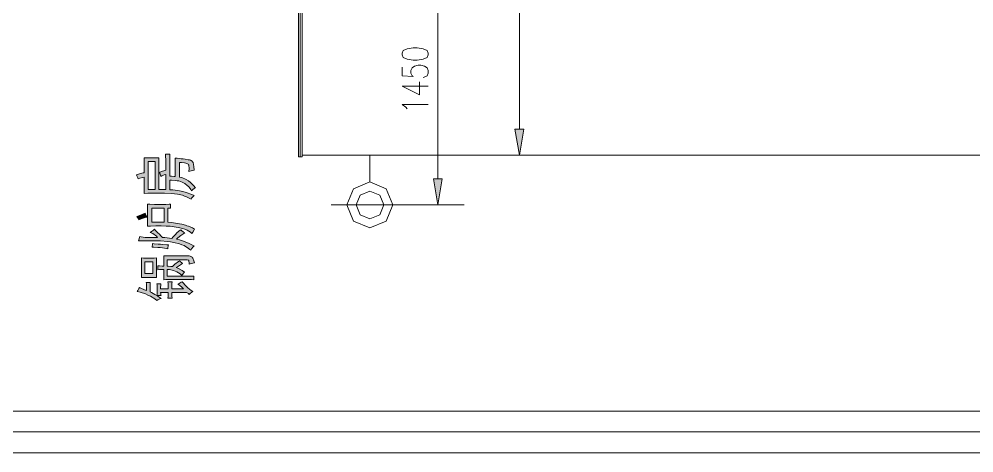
# Model space of a CAD drawing. Header units: millimetres. Extents: x 388 to 64525, y 87 to 607.
# Drawn here: x 64188.4 to 64243, y 437 to 461.8 of the extents above; entities that cross this region are included whole.
import ezdxf

# ---------------------------------------------------------------- set-up
doc = ezdxf.new("R2010")
doc.units = ezdxf.units.MM

msp = doc.modelspace()

# ---------------------------------------------------------------- hatches: boundary and pattern name
h = msp.add_hatch(color=0)
h.dxf.hatch_style = 2
h.paths.add_polyline_path([(64216.761, 455.553), (64217.011, 454.052), (64217.262, 455.553)])
h = msp.add_hatch(color=0)
h.paths.add_polyline_path([(64196.503, 452.83), (64196.488, 452.906), (64196.438, 453.024), (64196.402, 453.067), (64196.542, 453.117), (64196.732, 453.178), (64196.782, 453.192), (64196.782, 453.697), (64196.782, 453.791), (64196.775, 453.998), (64196.768, 454.113), (64197.022, 454.113), (64197.015, 453.998), (64197.008, 453.791), (64197.008, 453.697), (64197.008, 452.852), (64197.105, 452.848), (64197.266, 452.838), (64197.33, 452.83), (64197.33, 453.887), (64197.434, 453.877), (64197.656, 453.852), (64197.771, 453.837), (64197.889, 453.823), (64198.072, 453.794), (64198.136, 453.78), (64198.205, 453.766), (64198.294, 453.712), (64198.319, 453.672), (64198.344, 453.633), (64198.391, 453.4), (64198.412, 453.203), (64198.319, 453.185), (64198.165, 453.139), (64198.101, 453.113), (64198.115, 453.282), (64198.108, 453.479), (64198.09, 453.511), (64198.068, 453.543), (64197.99, 453.583), (64197.932, 453.594), (64197.864, 453.608), (64197.681, 453.629), (64197.567, 453.64), (64197.567, 452.798), (64197.703, 452.77), (64197.954, 452.658), (64198.076, 452.58), (64198.194, 452.497), (64198.398, 452.304), (64198.48, 452.189), (64198.419, 452.164), (64198.305, 452.074), (64198.258, 452.01), (64198.222, 452.085), (64198.129, 452.214), (64198.076, 452.268), (64198.018, 452.325), (64197.882, 452.426), (64197.8, 452.472), (64197.721, 452.515), (64197.538, 452.58), (64197.434, 452.594), (64197.334, 452.612), (64197.119, 452.63), (64197.008, 452.63), (64197.008, 452.078), (64197.191, 452.074), (64197.563, 452.021), (64197.757, 451.971), (64197.95, 451.924), (64198.276, 451.809), (64198.412, 451.741), (64198.348, 451.695), (64198.258, 451.591), (64198.23, 451.526), (64198.165, 451.573), (64197.979, 451.666), (64197.857, 451.713), (64197.735, 451.763), (64197.449, 451.827), (64197.287, 451.842), (64197.126, 451.859), (64196.718, 451.877), (64196.474, 451.877), (64196.22, 451.877), (64195.757, 451.87), (64195.546, 451.867), (64195.546, 452.798), (64195.474, 452.78), (64195.306, 452.73), (64195.209, 452.698), (64195.188, 452.759), (64195.138, 452.877), (64195.109, 452.931), (64195.274, 452.984), (64195.489, 453.038), (64195.546, 453.045), (64195.546, 453.909), (64195.657, 453.905), (64195.883, 453.898), (64195.994, 453.898), (64196.108, 453.898), (64196.306, 453.905), (64196.388, 453.909), (64196.388, 452.089), (64196.782, 452.089), (64196.782, 452.945), (64196.696, 452.927), (64196.556, 452.87)])
h.paths.add_polyline_path([(64196.177, 453.697), (64195.772, 453.697), (64195.772, 452.089), (64196.177, 452.089)])
h = msp.add_hatch(color=0)
h.dxf.hatch_style = 2
h.paths.add_polyline_path([(64212.099, 452.705), (64212.35, 451.204), (64212.601, 452.705)])
h = msp.add_hatch(color=0)
h.paths.add_polyline_path([(64195.743, 451.247), (64195.876, 451.24), (64196.144, 451.236), (64196.277, 451.236), (64196.685, 451.236), (64196.782, 451.236), (64196.972, 451.24), (64197.062, 451.247), (64197.062, 451.021), (64196.907, 451.021), (64196.907, 450.215), (64197.119, 450.197), (64197.452, 450.15), (64197.574, 450.122), (64197.699, 450.097), (64197.911, 450.039), (64197.997, 450.011), (64198.086, 449.982), (64198.305, 449.889), (64198.437, 449.821), (64198.405, 449.771), (64198.326, 449.645), (64198.283, 449.574), (64198.208, 449.645), (64198.004, 449.763), (64197.878, 449.81), (64197.749, 449.853), (64197.506, 449.917), (64197.388, 449.939), (64197.266, 449.957), (64197.033, 449.982), (64196.915, 449.989), (64196.8, 449.993), (64196.528, 450), (64196.374, 450), (64196.22, 450), (64195.904, 449.993), (64195.743, 449.989)])
h.paths.add_polyline_path([(64196.685, 451.021), (64195.983, 451.021), (64195.983, 450.215), (64196.685, 450.215)])
h = msp.add_hatch(color=0)
h.dxf.hatch_style = 2
h.paths.add_polyline_path([(64195.138, 450.537), (64195.238, 450.584), (64195.467, 450.681), (64195.603, 450.731), (64195.632, 450.681), (64195.686, 450.566), (64195.714, 450.505), (64195.61, 450.484), (64195.37, 450.408), (64195.238, 450.358), (64195.216, 450.405), (64195.166, 450.494)])
h = msp.add_hatch(color=0)
h.dxf.hatch_style = 2
h.paths.add_polyline_path([(64195.292, 449.394), (64195.378, 449.369), (64195.61, 449.348), (64195.757, 449.348), (64195.904, 449.348), (64196.184, 449.341), (64196.32, 449.337), (64196.248, 449.416), (64196.037, 449.563), (64195.897, 449.627), (64195.962, 449.674), (64196.08, 449.763), (64196.137, 449.81), (64196.198, 449.742), (64196.313, 449.631), (64196.359, 449.588), (64196.409, 449.548), (64196.528, 449.419), (64196.599, 449.337), (64196.732, 449.33), (64197.001, 449.308), (64197.133, 449.29), (64197.191, 449.359), (64197.298, 449.48), (64197.352, 449.534), (64197.402, 449.588), (64197.549, 449.713), (64197.638, 449.785), (64197.681, 449.742), (64197.8, 449.652), (64197.878, 449.606), (64197.821, 449.574), (64197.703, 449.495), (64197.638, 449.448), (64197.574, 449.405), (64197.456, 449.305), (64197.398, 449.247), (64197.567, 449.208), (64197.857, 449.115), (64197.975, 449.061), (64198.093, 449.007), (64198.312, 448.903), (64198.412, 448.853), (64198.355, 448.814), (64198.258, 448.696), (64198.215, 448.617), (64198.09, 448.717), (64197.828, 448.875), (64197.696, 448.925), (64197.563, 448.979), (64197.244, 449.061), (64197.062, 449.09), (64196.879, 449.118), (64196.478, 449.147), (64196.255, 449.151), (64196.033, 449.154), (64195.517, 449.151), (64195.224, 449.147), (64195.252, 449.212), (64195.284, 449.337)])
h = msp.add_hatch(color=0)
h.dxf.hatch_style = 2
h.paths.add_polyline_path([(64196.022, 449), (64196.123, 448.982), (64196.352, 448.957), (64196.488, 448.95), (64196.621, 448.939), (64196.847, 448.925), (64196.936, 448.921), (64196.922, 448.86), (64196.907, 448.746), (64196.907, 448.696), (64196.825, 448.717), (64196.603, 448.753), (64196.467, 448.764), (64196.331, 448.775), (64196.101, 448.785), (64196.008, 448.785), (64196.015, 448.832), (64196.022, 448.939)])
h = msp.add_hatch(color=0)
h.paths.add_polyline_path([(64196.248, 447.044), (64196.159, 447.051), (64195.947, 447.055), (64195.825, 447.055), (64195.7, 447.055), (64195.481, 447.051), (64195.392, 447.044), (64195.392, 448.169), (64195.503, 448.162), (64195.714, 448.158), (64195.811, 448.158), (64195.911, 448.158), (64196.13, 448.162), (64196.248, 448.169)])
h.paths.add_polyline_path([(64196.037, 447.943), (64195.589, 447.943), (64195.589, 447.27), (64196.037, 447.27)])
h = msp.add_hatch(color=0)
h.dxf.hatch_style = 2
h.paths.add_polyline_path([(64196.334, 447.718), (64196.417, 447.714), (64196.585, 447.707), (64196.671, 447.707), (64196.671, 448.291), (64196.789, 448.287), (64196.993, 448.28), (64197.076, 448.28), (64197.99, 448.28), (64198.115, 448.28), (64198.269, 448.237), (64198.298, 448.198), (64198.326, 448.155), (64198.391, 448.001), (64198.427, 447.886), (64198.341, 447.875), (64198.187, 447.836), (64198.115, 447.807), (64198.115, 447.886), (64198.108, 447.99), (64198.101, 448.015), (64198.093, 448.044), (64198.004, 448.069), (64197.918, 448.069), (64196.864, 448.069), (64196.864, 447.707), (64196.929, 447.703), (64197.076, 447.685), (64197.162, 447.675), (64197.302, 447.804), (64197.513, 447.965), (64197.581, 448.001), (64197.61, 447.961), (64197.696, 447.882), (64197.749, 447.843), (64197.631, 447.782), (64197.449, 447.667), (64197.384, 447.617), (64197.477, 447.585), (64197.717, 447.449), (64197.864, 447.348), (64197.821, 447.309), (64197.735, 447.22), (64197.696, 447.169), (64197.603, 447.252), (64197.416, 447.377), (64197.323, 447.417), (64197.226, 447.456), (64197.001, 447.499), (64196.864, 447.506), (64196.864, 447.123), (64198.384, 447.123), (64198.384, 446.922), (64198.265, 446.926), (64197.843, 446.933), (64197.542, 446.933), (64197.23, 446.933), (64196.796, 446.926), (64196.671, 446.922), (64196.671, 447.506), (64196.585, 447.506), (64196.417, 447.499), (64196.334, 447.495)])
h = msp.add_hatch(color=0)
h.dxf.hatch_style = 2
h.paths.add_polyline_path([(64195.897, 446.764), (64195.89, 446.664), (64195.883, 446.489), (64195.883, 446.417), (64195.883, 446.223), (64195.969, 446.184), (64196.162, 446.084), (64196.277, 446.023), (64196.284, 446.102), (64196.291, 446.263), (64196.291, 446.349), (64196.291, 446.431), (64196.284, 446.6), (64196.277, 446.686), (64196.503, 446.686), (64196.495, 446.61), (64196.488, 446.467), (64196.488, 446.392), (64196.922, 446.392), (64196.922, 446.478), (64196.915, 446.678), (64196.907, 446.797), (64197.148, 446.797), (64197.14, 446.696), (64197.133, 446.496), (64197.133, 446.392), (64197.807, 446.392), (64197.732, 446.471), (64197.567, 446.61), (64197.484, 446.675), (64197.549, 446.707), (64197.667, 446.775), (64197.724, 446.807), (64197.771, 446.747), (64197.9, 446.61), (64197.975, 446.535), (64198.054, 446.456), (64198.23, 446.313), (64198.326, 446.249), (64198.276, 446.209), (64198.179, 446.123), (64198.129, 446.077), (64198.09, 446.123), (64197.961, 446.18), (64197.878, 446.191), (64197.133, 446.191), (64197.133, 446.152), (64197.14, 445.987), (64197.148, 445.865), (64196.907, 445.865), (64196.915, 445.955), (64196.922, 446.116), (64196.922, 446.191), (64196.488, 446.191), (64196.495, 446.141), (64196.51, 446.051), (64196.513, 446.012), (64196.291, 446.012), (64196.352, 445.965), (64196.467, 445.887), (64196.513, 445.854), (64196.452, 445.819), (64196.334, 445.765), (64196.277, 445.74), (64196.162, 445.826), (64195.908, 445.973), (64195.765, 446.041), (64195.621, 446.105), (64195.313, 446.209), (64195.152, 446.249), (64195.188, 446.299), (64195.252, 446.417), (64195.281, 446.481), (64195.363, 446.431), (64195.567, 446.342), (64195.686, 446.302), (64195.686, 446.449), (64195.686, 446.521), (64195.679, 446.678), (64195.671, 446.764)])

# ---------------------------------------------------------------- linework, layer by layer
at = {"color": 0, "lineweight": 0}
for points in [[(64204.382, 453.955), (64204.382, 477.456)], [(64204.482, 453.955), (64204.482, 477.456)], [(64204.582, 453.955), (64204.582, 477.456)], [(64204.382, 454.453), (64204.382, 476.958)], [(64217.011, 455.553), (64217.011, 475.858)], [(64212.35, 464.206), (64212.35, 452.705)], [(64210.301, 459.104), (64210.301, 458.606), (64210.942, 458.556), (64210.874, 458.606), (64210.802, 458.753), (64210.802, 458.904), (64210.874, 459.054), (64211.014, 459.154), (64211.229, 459.204), (64211.372, 459.204), (64211.587, 459.154), (64211.73, 459.054), (64211.802, 458.904), (64211.802, 458.753), (64211.73, 458.606), (64211.659, 458.556), (64211.515, 458.506)], [(64210.301, 458.004), (64211.3, 457.503), (64211.3, 458.255)], [(64210.301, 458.004), (64211.802, 458.004)], [(64210.587, 456.704), (64210.516, 456.804), (64210.301, 456.954), (64211.802, 456.954)], [(64204.382, 453.955), (64204.582, 453.955)], [(64204.382, 453.955), (64204.582, 453.955)], [(64204.582, 454.052), (64258.688, 454.052)], [(64208.463, 452.519), (64208.463, 454.052)], [(64220.319, 454.052), (64215.51, 454.052)], [(64206.241, 451.204), (64210.734, 451.204)], [(64210.734, 451.204), (64213.851, 451.204)], [(64175.578, 439.401), (64273.192, 439.401)], [(64274.392, 438.201), (64174.378, 438.201)], [(64183.636, 438.201), (64189.638, 438.201)], [(64188.699, 438.201), (64194.7, 438.201)], [(64190.24, 438.201), (64190.297, 438.201)], [(64190.899, 438.201), (64196.9, 438.201)], [(64195.302, 438.201), (64195.36, 438.201)], [(64195.962, 438.201), (64201.963, 438.201)], [(64197.502, 438.201), (64197.563, 438.201)], [(64198.162, 438.201), (64204.163, 438.201)], [(64202.565, 438.201), (64202.626, 438.201)], [(64203.224, 438.201), (64209.229, 438.201)], [(64204.765, 438.201), (64204.826, 438.201)], [(64205.424, 438.201), (64211.429, 438.201)], [(64209.828, 438.201), (64209.889, 438.201)], [(64210.487, 438.201), (64216.492, 438.201)], [(64212.028, 438.201), (64212.088, 438.201)], [(64212.69, 438.201), (64218.692, 438.201)], [(64217.09, 438.201), (64217.151, 438.201)], [(64217.753, 438.201), (64223.755, 438.201)], [(64219.29, 438.201), (64219.351, 438.201)], [(64219.953, 438.201), (64225.955, 438.201)], [(64224.357, 438.201), (64224.414, 438.201)], [(64225.016, 438.201), (64231.017, 438.201)], [(64226.556, 438.201), (64226.614, 438.201)], [(64227.216, 438.201), (64233.217, 438.201)], [(64231.619, 438.201), (64231.68, 438.201)], [(64232.278, 438.201), (64238.28, 438.201)], [(64233.819, 438.201), (64233.88, 438.201)], [(64234.478, 438.201), (64240.483, 438.201)], [(64238.882, 438.201), (64238.943, 438.201)], [(64239.541, 438.201), (64245.546, 438.201)], [(64241.082, 438.201), (64241.143, 438.201)], [(64241.741, 438.201), (64247.746, 438.201)], [(64175.578, 437.001), (64273.192, 437.001)]]:
    msp.add_lwpolyline(points, dxfattribs=at)
for points in [[(64210.301, 459.803), (64210.372, 459.656), (64210.587, 459.556), (64210.942, 459.505), (64211.157, 459.505), (64211.515, 459.556), (64211.73, 459.656), (64211.802, 459.803), (64211.802, 459.903), (64211.73, 460.054), (64211.515, 460.154), (64211.157, 460.204), (64210.942, 460.204), (64210.587, 460.154), (64210.372, 460.054), (64210.301, 459.903)], [(64216.761, 455.553), (64217.011, 454.052), (64217.262, 455.553)], [(64196.503, 452.83), (64196.488, 452.906), (64196.438, 453.024), (64196.402, 453.067), (64196.542, 453.117), (64196.732, 453.178), (64196.782, 453.192), (64196.782, 453.697), (64196.782, 453.791), (64196.775, 453.998), (64196.768, 454.113), (64197.022, 454.113), (64197.015, 453.998), (64197.008, 453.791), (64197.008, 453.697), (64197.008, 452.852), (64197.105, 452.848), (64197.266, 452.838), (64197.33, 452.83), (64197.33, 453.887), (64197.434, 453.877), (64197.656, 453.852), (64197.771, 453.837), (64197.889, 453.823), (64198.072, 453.794), (64198.136, 453.78), (64198.205, 453.766), (64198.294, 453.712), (64198.319, 453.672), (64198.344, 453.633), (64198.391, 453.4), (64198.412, 453.203), (64198.319, 453.185), (64198.165, 453.139), (64198.101, 453.113), (64198.115, 453.282), (64198.108, 453.479), (64198.09, 453.511), (64198.068, 453.543), (64197.99, 453.583), (64197.932, 453.594), (64197.864, 453.608), (64197.681, 453.629), (64197.567, 453.64), (64197.567, 452.798), (64197.703, 452.77), (64197.954, 452.658), (64198.076, 452.58), (64198.194, 452.497), (64198.398, 452.304), (64198.48, 452.189), (64198.419, 452.164), (64198.305, 452.074), (64198.258, 452.01), (64198.222, 452.085), (64198.129, 452.214), (64198.076, 452.268), (64198.018, 452.325), (64197.882, 452.426), (64197.8, 452.472), (64197.721, 452.515), (64197.538, 452.58), (64197.434, 452.594), (64197.334, 452.612), (64197.119, 452.63), (64197.008, 452.63), (64197.008, 452.078), (64197.191, 452.074), (64197.563, 452.021), (64197.757, 451.971), (64197.95, 451.924), (64198.276, 451.809), (64198.412, 451.741), (64198.348, 451.695), (64198.258, 451.591), (64198.23, 451.526), (64198.165, 451.573), (64197.979, 451.666), (64197.857, 451.713), (64197.735, 451.763), (64197.449, 451.827), (64197.287, 451.842), (64197.126, 451.859), (64196.718, 451.877), (64196.474, 451.877), (64196.22, 451.877), (64195.757, 451.87), (64195.546, 451.867), (64195.546, 452.798), (64195.474, 452.78), (64195.306, 452.73), (64195.209, 452.698), (64195.188, 452.759), (64195.138, 452.877), (64195.109, 452.931), (64195.274, 452.984), (64195.489, 453.038), (64195.546, 453.045), (64195.546, 453.909), (64195.657, 453.905), (64195.883, 453.898), (64195.994, 453.898), (64196.108, 453.898), (64196.306, 453.905), (64196.388, 453.909), (64196.388, 452.089), (64196.782, 452.089), (64196.782, 452.945), (64196.696, 452.927), (64196.556, 452.87)], [(64196.177, 453.697), (64195.772, 453.697), (64195.772, 452.089), (64196.177, 452.089)], [(64207.148, 451.204), (64207.531, 452.135), (64208.463, 452.519), (64209.394, 452.135), (64209.777, 451.204), (64209.394, 450.272), (64208.463, 449.889), (64207.531, 450.272)], [(64212.099, 452.705), (64212.35, 451.204), (64212.601, 452.705)], [(64207.667, 451.204), (64207.9, 451.766), (64208.463, 451.999), (64209.025, 451.766), (64209.258, 451.204), (64209.025, 450.641), (64208.463, 450.408), (64207.9, 450.641)], [(64195.743, 451.247), (64195.876, 451.24), (64196.144, 451.236), (64196.277, 451.236), (64196.685, 451.236), (64196.782, 451.236), (64196.972, 451.24), (64197.062, 451.247), (64197.062, 451.021), (64196.907, 451.021), (64196.907, 450.215), (64197.119, 450.197), (64197.452, 450.15), (64197.574, 450.122), (64197.699, 450.097), (64197.911, 450.039), (64197.997, 450.011), (64198.086, 449.982), (64198.305, 449.889), (64198.437, 449.821), (64198.405, 449.771), (64198.326, 449.645), (64198.283, 449.574), (64198.208, 449.645), (64198.004, 449.763), (64197.878, 449.81), (64197.749, 449.853), (64197.506, 449.917), (64197.388, 449.939), (64197.266, 449.957), (64197.033, 449.982), (64196.915, 449.989), (64196.8, 449.993), (64196.528, 450), (64196.374, 450), (64196.22, 450), (64195.904, 449.993), (64195.743, 449.989)], [(64195.138, 450.537), (64195.238, 450.584), (64195.467, 450.681), (64195.603, 450.731), (64195.632, 450.681), (64195.686, 450.566), (64195.714, 450.505), (64195.61, 450.484), (64195.37, 450.408), (64195.238, 450.358), (64195.216, 450.405), (64195.166, 450.494)], [(64196.685, 451.021), (64195.983, 451.021), (64195.983, 450.215), (64196.685, 450.215)], [(64195.292, 449.394), (64195.378, 449.369), (64195.61, 449.348), (64195.757, 449.348), (64195.904, 449.348), (64196.184, 449.341), (64196.32, 449.337), (64196.248, 449.416), (64196.037, 449.563), (64195.897, 449.627), (64195.962, 449.674), (64196.08, 449.763), (64196.137, 449.81), (64196.198, 449.742), (64196.313, 449.631), (64196.359, 449.588), (64196.409, 449.548), (64196.528, 449.419), (64196.599, 449.337), (64196.732, 449.33), (64197.001, 449.308), (64197.133, 449.29), (64197.191, 449.359), (64197.298, 449.48), (64197.352, 449.534), (64197.402, 449.588), (64197.549, 449.713), (64197.638, 449.785), (64197.681, 449.742), (64197.8, 449.652), (64197.878, 449.606), (64197.821, 449.574), (64197.703, 449.495), (64197.638, 449.448), (64197.574, 449.405), (64197.456, 449.305), (64197.398, 449.247), (64197.567, 449.208), (64197.857, 449.115), (64197.975, 449.061), (64198.093, 449.007), (64198.312, 448.903), (64198.412, 448.853), (64198.355, 448.814), (64198.258, 448.696), (64198.215, 448.617), (64198.09, 448.717), (64197.828, 448.875), (64197.696, 448.925), (64197.563, 448.979), (64197.244, 449.061), (64197.062, 449.09), (64196.879, 449.118), (64196.478, 449.147), (64196.255, 449.151), (64196.033, 449.154), (64195.517, 449.151), (64195.224, 449.147), (64195.252, 449.212), (64195.284, 449.337)], [(64196.022, 449), (64196.123, 448.982), (64196.352, 448.957), (64196.488, 448.95), (64196.621, 448.939), (64196.847, 448.925), (64196.936, 448.921), (64196.922, 448.86), (64196.907, 448.746), (64196.907, 448.696), (64196.825, 448.717), (64196.603, 448.753), (64196.467, 448.764), (64196.331, 448.775), (64196.101, 448.785), (64196.008, 448.785), (64196.015, 448.832), (64196.022, 448.939)], [(64196.248, 447.044), (64196.159, 447.051), (64195.947, 447.055), (64195.825, 447.055), (64195.7, 447.055), (64195.481, 447.051), (64195.392, 447.044), (64195.392, 448.169), (64195.503, 448.162), (64195.714, 448.158), (64195.811, 448.158), (64195.911, 448.158), (64196.13, 448.162), (64196.248, 448.169)], [(64196.037, 447.943), (64195.589, 447.943), (64195.589, 447.27), (64196.037, 447.27)], [(64196.334, 447.718), (64196.417, 447.714), (64196.585, 447.707), (64196.671, 447.707), (64196.671, 448.291), (64196.789, 448.287), (64196.993, 448.28), (64197.076, 448.28), (64197.99, 448.28), (64198.115, 448.28), (64198.269, 448.237), (64198.298, 448.198), (64198.326, 448.155), (64198.391, 448.001), (64198.427, 447.886), (64198.341, 447.875), (64198.187, 447.836), (64198.115, 447.807), (64198.115, 447.886), (64198.108, 447.99), (64198.101, 448.015), (64198.093, 448.044), (64198.004, 448.069), (64197.918, 448.069), (64196.864, 448.069), (64196.864, 447.707), (64196.929, 447.703), (64197.076, 447.685), (64197.162, 447.675), (64197.302, 447.804), (64197.513, 447.965), (64197.581, 448.001), (64197.61, 447.961), (64197.696, 447.882), (64197.749, 447.843), (64197.631, 447.782), (64197.449, 447.667), (64197.384, 447.617), (64197.477, 447.585), (64197.717, 447.449), (64197.864, 447.348), (64197.821, 447.309), (64197.735, 447.22), (64197.696, 447.169), (64197.603, 447.252), (64197.416, 447.377), (64197.323, 447.417), (64197.226, 447.456), (64197.001, 447.499), (64196.864, 447.506), (64196.864, 447.123), (64198.384, 447.123), (64198.384, 446.922), (64198.265, 446.926), (64197.843, 446.933), (64197.542, 446.933), (64197.23, 446.933), (64196.796, 446.926), (64196.671, 446.922), (64196.671, 447.506), (64196.585, 447.506), (64196.417, 447.499), (64196.334, 447.495)], [(64195.897, 446.764), (64195.89, 446.664), (64195.883, 446.489), (64195.883, 446.417), (64195.883, 446.223), (64195.969, 446.184), (64196.162, 446.084), (64196.277, 446.023), (64196.284, 446.102), (64196.291, 446.263), (64196.291, 446.349), (64196.291, 446.431), (64196.284, 446.6), (64196.277, 446.686), (64196.503, 446.686), (64196.495, 446.61), (64196.488, 446.467), (64196.488, 446.392), (64196.922, 446.392), (64196.922, 446.478), (64196.915, 446.678), (64196.907, 446.797), (64197.148, 446.797), (64197.14, 446.696), (64197.133, 446.496), (64197.133, 446.392), (64197.807, 446.392), (64197.732, 446.471), (64197.567, 446.61), (64197.484, 446.675), (64197.549, 446.707), (64197.667, 446.775), (64197.724, 446.807), (64197.771, 446.747), (64197.9, 446.61), (64197.975, 446.535), (64198.054, 446.456), (64198.23, 446.313), (64198.326, 446.249), (64198.276, 446.209), (64198.179, 446.123), (64198.129, 446.077), (64198.09, 446.123), (64197.961, 446.18), (64197.878, 446.191), (64197.133, 446.191), (64197.133, 446.152), (64197.14, 445.987), (64197.148, 445.865), (64196.907, 445.865), (64196.915, 445.955), (64196.922, 446.116), (64196.922, 446.191), (64196.488, 446.191), (64196.495, 446.141), (64196.51, 446.051), (64196.513, 446.012), (64196.291, 446.012), (64196.352, 445.965), (64196.467, 445.887), (64196.513, 445.854), (64196.452, 445.819), (64196.334, 445.765), (64196.277, 445.74), (64196.162, 445.826), (64195.908, 445.973), (64195.765, 446.041), (64195.621, 446.105), (64195.313, 446.209), (64195.152, 446.249), (64195.188, 446.299), (64195.252, 446.417), (64195.281, 446.481), (64195.363, 446.431), (64195.567, 446.342), (64195.686, 446.302), (64195.686, 446.449), (64195.686, 446.521), (64195.679, 446.678), (64195.671, 446.764)]]:
    msp.add_lwpolyline(points, close=True, dxfattribs=at)

doc.saveas('drawing.dxf')
